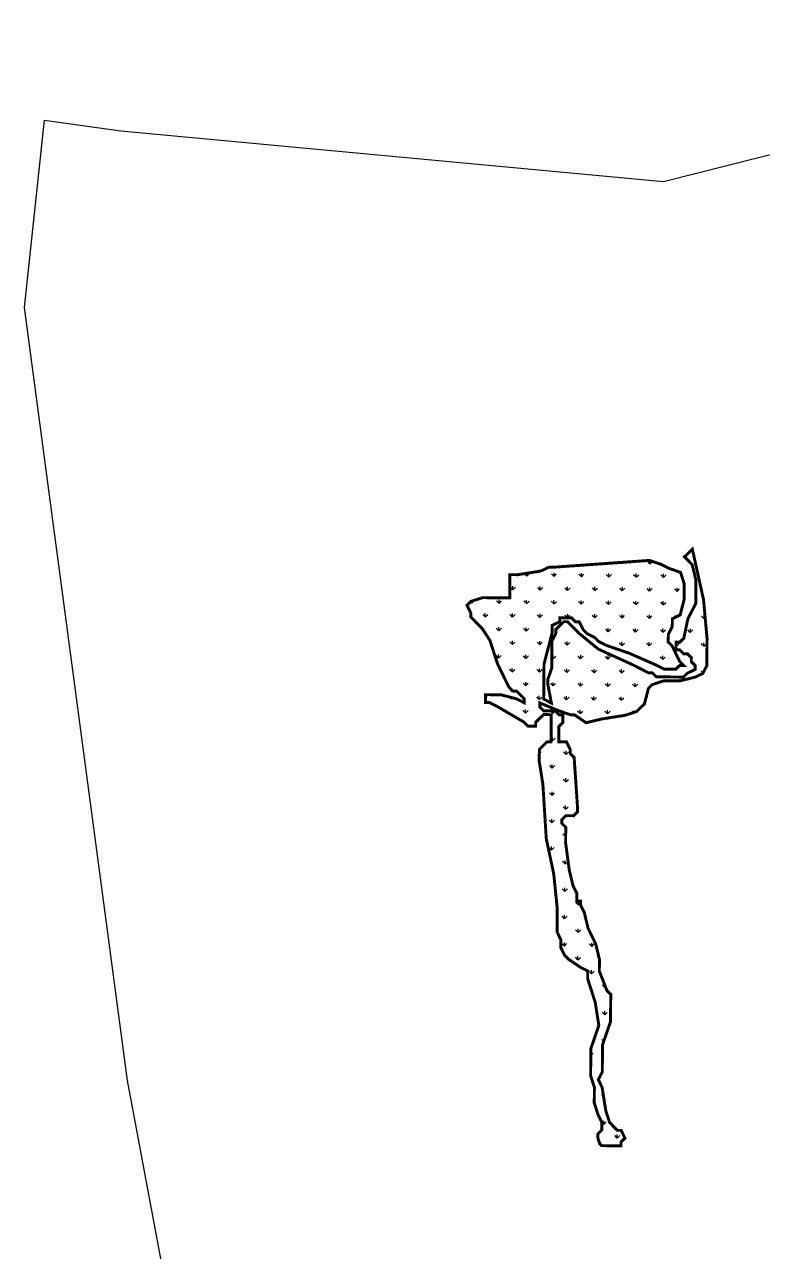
# Model space of a CAD drawing. Header units: metres. Extents: x 293535 to 295436, y 1981150 to 1983687.
# Drawn here: x 293535 to 294298, y 1982419 to 1983687 of the extents above; entities that cross this region are included whole.
import ezdxf

# ---------------------------------------------------------------- set-up
doc = ezdxf.new("R2010")
doc.units = ezdxf.units.M
doc.header["$MEASUREMENT"] = 0
doc.layers.add('MANGROOVES', color=112, linetype='Continuous')

msp = doc.modelspace()

# ---------------------------------------------------------------- hatches: boundary and pattern name
at = {"layer": 'MANGROOVES', "linetype": 'Continuous', "lineweight": -2}
h = msp.add_hatch(dxfattribs=at)
h.set_pattern_fill('GRASS', color=256, scale=20, angle=-0.5246019580159257)
h.set_pattern_definition([(89.47539804198408, (0, 0), (-14.01205880690621, 14.27102686497183), [3.749999999999998, -24.53427125999998]), (44.47539804198407, (0, 0), (-14.01205881060284, 14.27102686873678), [3.749999999999998, -16.24999999999998]), (134.4753980419841, (0, 0), (-14.27102686873678, -14.01205881060284), [3.749999999999998, -16.24999999999998])])
h.paths.add_polyline_path([(294217.2949555814, 1983108.374387264), (294213.3972267807, 1983120.436601877), (294201.4103327394, 1983124.555199385), (294193.43127653, 1983128.637099743), (294181.4443824589, 1983132.75569725), (294081.1741945744, 1983125.656116009), (294077.1662731767, 1983125.692813635), (294069.1138944328, 1983121.757701397), (294045.0299136937, 1983117.969379425), (294037.0141544342, 1983118.042773962), (294036.7939362228, 1983093.991738558), (294008.7389041185, 1983094.248618603), (293996.6785204709, 1983090.350204945), (293992.6339795887, 1983086.378396034), (293996.5684113801, 1983078.324687243), (293996.5317083597, 1983074.316181183), (294000.5029267073, 1983070.270977736), (294008.4452798665, 1983062.180571318), (294016.350846529, 1983050.081660032), (294020.2486588061, 1983038.019444704), (294024.1463876069, 1983025.957230091), (294032.0153346658, 1983009.849811554), (294035.9497665167, 1983001.796102762), (294039.9209848344, 1982997.750899315), (294043.928822726, 1982997.714202404), (294051.8711751401, 1982989.62371254), (294051.8344721198, 1982985.615206718), (294043.8554159105, 1982989.697107077), (294027.860683918, 1982993.852401495), (294011.8291654587, 1982993.999190807), (294011.755759418, 1982985.982178926), (294015.7635972798, 1982985.945482016), (294023.7426534891, 1982981.863581657), (294051.6509569585, 1982965.572677135), (294055.6220918, 1982961.527474403), (294063.6378509998, 1982961.454079866), (294063.67455405, 1982965.462585688), (294067.719178468, 1982969.434393644), (294071.7637193501, 1982973.406202793), (294079.7794786096, 1982973.332808256), (294079.5225574076, 1982945.273267031), (294075.5146360099, 1982945.309964657), (294067.4255542159, 1982937.366346598), (294067.3154451251, 1982925.340828896), (294071.1030648053, 1982901.253096581), (294074.5970602036, 1982845.097317219), (294082.2824921906, 1982808.947369337), (294085.9600862563, 1982772.834118843), (294085.7398680747, 1982748.783083439), (294089.6742998958, 1982740.729374647), (294089.6008938551, 1982732.712363005), (294093.5353256464, 1982724.658654213), (294097.5065440238, 1982720.613450766), (294109.4567342699, 1982712.486263514), (294117.4357904792, 1982708.404363155), (294117.3623844087, 1982700.387351513), (294125.1579254866, 1982676.262921572), (294128.9455451369, 1982652.175189257), (294124.8275981843, 1982640.186368465), (294120.7095677257, 1982628.197548389), (294120.4526464939, 1982600.138006926), (294124.350458771, 1982588.075791836), (294124.2036466599, 1982572.041768074), (294128.1013754308, 1982559.979553461), (294132.0358072221, 1982551.925844669), (294131.9624011517, 1982543.908833027), (294127.9178602695, 1982539.937024117), (294127.8811572194, 1982535.928518057), (294129.8300216198, 1982529.89741087), (294131.8155890405, 1982527.874809504), (294151.8549454212, 1982527.69132328), (294151.8916484416, 1982531.699829102), (294155.9362728298, 1982535.671637297), (294152.0017575324, 1982543.725346804), (294147.9939196408, 1982543.762043715), (294140.0515664518, 1982551.852450132), (294136.1538376808, 1982563.914664984), (294132.3661344945, 1982588.002398014), (294128.4317027032, 1982596.056106567), (294132.5129466355, 1982604.036421537), (294132.7698678374, 1982632.095962763), (294141.0058452785, 1982656.07360363), (294141.2627664804, 1982684.133145094), (294137.2916316688, 1982688.178347826), (294129.4593876004, 1982708.294271708), (294129.5694974661, 1982720.319873095), (294125.7084717155, 1982736.390593529), (294121.773956418, 1982744.444302797), (294117.8395245969, 1982752.498011589), (294113.9784153402, 1982768.568732738), (294110.0439835489, 1982776.62244153), (294110.0806865692, 1982780.63094759), (294106.0728486776, 1982780.667644501), (294106.1462547481, 1982788.684656143), (294102.2117394507, 1982796.738365889), (294098.3507137299, 1982812.809086323), (294094.5997135639, 1982840.905325413), (294094.7465256751, 1982856.939348698), (294090.7753908634, 1982860.984551668), (294090.8120938838, 1982864.993057489), (294094.8566347957, 1982868.9648664), (294102.8723940253, 1982868.891471863), (294106.9170184135, 1982872.863280058), (294106.9537214339, 1982876.871785879), (294103.4229394794, 1982929.019060373), (294099.4518046975, 1982933.064263344), (294099.4885077178, 1982937.072769165), (294095.5539923906, 1982945.126478672), (294087.5383166373, 1982945.199872494), (294087.6851287484, 1982961.233896017), (294091.7296696901, 1982965.205704927), (294091.8030757308, 1982973.222716808), (294087.7952378392, 1982973.259413719), (294083.8240195215, 1982977.304617167), (294071.8004224002, 1982977.414708614), (294067.8292875588, 1982981.459911585), (294067.8659906089, 1982985.468417406), (294087.8319408894, 1982977.26791954), (294099.8188349903, 1982973.149322271), (294103.8266728222, 1982973.11262536), (294115.7768639028, 1982964.985521793), (294131.8450854123, 1982968.847238541), (294155.9289826751, 1982972.635561466), (294167.9893663526, 1982976.533975124), (294176.0784481168, 1982984.477593184), (294180.2331824005, 1983000.475002527), (294184.2777232826, 1983004.446811676), (294196.3380234241, 1983008.345225811), (294212.3695418835, 1983008.198436737), (294228.4376799464, 1983012.0601542), (294236.4901422262, 1983015.995265484), (294240.5714696646, 1983023.975579739), (294240.8283908963, 1983052.035120964), (294237.1874998212, 1983092.156877518), (294225.6410421133, 1983144.377546072), (294217.5518768132, 1983136.433928728), (294225.4942300022, 1983128.34352231), (294229.355255723, 1983112.272801638), (294229.1350375414, 1983088.221766472), (294220.9725496769, 1983072.261136532), (294216.7811131477, 1983052.255304813), (294212.736572206, 1983048.283495903), (294208.7286508679, 1983048.320193529), (294208.6552448273, 1983040.303181648), (294212.6631661654, 1983040.266484022), (294216.6343010068, 1983036.22128129), (294220.6422223747, 1983036.184583664), (294224.6133572459, 1983032.139380693), (294224.5766541958, 1983028.130874872), (294228.5477890372, 1983024.08567214), (294228.5110860169, 1983020.07716608), (294220.4587072134, 1983016.142054081), (294216.4140828252, 1983012.170245647), (294188.3590507209, 1983012.427125454), (294184.3878323734, 1983016.472329378), (294180.3799945116, 1983016.509026289), (294164.421882093, 1983024.672827244), (294128.4979028702, 1983041.037125349), (294108.6053586304, 1983057.254634857), (294104.6341402829, 1983061.299838543), (294100.663005501, 1983065.345041513), (294096.6917871237, 1983069.390244961), (294092.6839492619, 1983069.426941872), (294088.63940835, 1983065.455132961), (294084.594783932, 1983061.483324528), (294084.5580809116, 1983057.474818707), (294080.4768369794, 1983049.494503975), (294080.2199157774, 1983021.434962511), (294076.1018852592, 1983009.446142435), (294076.0651822388, 1983005.437636614), (294079.8895877302, 1982985.358325958), (294071.910531491, 1982989.440226316), (294072.2408595383, 1983025.516863108), (294080.5502430499, 1983057.511515617), (294080.6236491203, 1983065.528527498), (294088.6761113703, 1983069.463638783), (294088.7128144205, 1983073.472144604), (294100.7364115715, 1983073.362053156), (294104.7075463533, 1983069.316850424), (294108.7154677212, 1983069.280152559), (294112.6498995423, 1983061.226443768), (294116.6210343838, 1983057.181241035), (294124.6000906229, 1983053.099340677), (294128.5713089406, 1983049.05413723), (294136.5502816439, 1983044.972237349), (294148.5372592211, 1983040.853639126), (294160.524153322, 1983036.735041857), (294188.4691598117, 1983024.452643394), (294196.4481325448, 1983020.370743513), (294208.471729666, 1983020.260652065), (294212.5163540244, 1983024.232460499), (294216.524191916, 1983024.195763588), (294212.5530570447, 1983028.24096632), (294208.6185417771, 1983036.294675827), (294204.6841099858, 1983044.34838438), (294200.7129751146, 1983048.393587351), (294200.7863811851, 1983056.410598993), (294204.8676251471, 1983064.390913963), (294204.9410312176, 1983072.407925606), (294212.9934934378, 1983076.343037128), (294217.1481434405, 1983092.340363741)])

# ---------------------------------------------------------------- linework, layer by layer
at = {"color": 3, "flags": 128}
msp.add_lwpolyline([(293778.2585125889, 1981866.590081543), (293641.6250615483, 1982595.296988098), (293535.167662823, 1983394.08172439), (293555.9621352105, 1983587.629885582), (293634.7189909969, 1983576.798999902), (294195.782856163, 1983524.428754441), (294395.1521279837, 1983574.661553479), (294549.3730965932, 1983686.588208949)], dxfattribs=at)
at = {"layer": 'MANGROOVES', "linetype": 'Continuous', "lineweight": -2, "const_width": 3.025, "flags": 128}
msp.add_lwpolyline([(294069.1138944328, 1983121.757701397), (294045.0299136937, 1983117.969379425), (294037.0141544342, 1983118.042773962), (294036.7939362228, 1983093.991738558), (294008.7389041185, 1983094.248618603), (293996.6785204709, 1983090.350204945), (293992.6339795887, 1983086.378396034), (293996.5684113801, 1983078.324687243), (293996.5317083597, 1983074.316181183), (294000.5029267073, 1983070.270977736), (294008.4452798665, 1983062.180571318), (294016.350846529, 1983050.081660032), (294020.2486588061, 1983038.019444704), (294024.1463876069, 1983025.957230091), (294032.0153346658, 1983009.849811554), (294035.9497665167, 1983001.796102762), (294039.9209848344, 1982997.750899315), (294043.928822726, 1982997.714202404), (294051.8711751401, 1982989.62371254), (294051.8344721198, 1982985.615206718), (294043.8554159105, 1982989.697107077), (294027.860683918, 1982993.852401495), (294011.8291654587, 1982993.999190807), (294011.755759418, 1982985.982178926), (294015.7635972798, 1982985.945482016), (294023.7426534891, 1982981.863581657), (294051.6509569585, 1982965.572677135), (294055.6220918, 1982961.527474403), (294063.6378509998, 1982961.454079866), (294063.67455405, 1982965.462585688), (294067.719178468, 1982969.434393644), (294071.7637193501, 1982973.406202793), (294079.7794786096, 1982973.332808256), (294079.5225574076, 1982945.273267031), (294075.5146360099, 1982945.309964657), (294067.4255542159, 1982937.366346598), (294067.3154451251, 1982925.340828896), (294071.1030648053, 1982901.253096581), (294074.5970602036, 1982845.097317219), (294082.2824921906, 1982808.947369337), (294085.9600862563, 1982772.834118843), (294085.7398680747, 1982748.783083439), (294089.6742998958, 1982740.729374647), (294089.6008938551, 1982732.712363005), (294093.5353256464, 1982724.658654213), (294097.5065440238, 1982720.613450766), (294109.4567342699, 1982712.486263514), (294117.4357904792, 1982708.404363155), (294117.3623844087, 1982700.387351513), (294125.1579254866, 1982676.262921572), (294128.9455451369, 1982652.175189257), (294124.8275981843, 1982640.186368465), (294120.7095677257, 1982628.197548389), (294120.4526464939, 1982600.138006926), (294124.350458771, 1982588.075791836), (294124.2036466599, 1982572.041768074), (294128.1013754308, 1982559.979553461), (294132.0358072221, 1982551.925844669), (294131.9624011517, 1982543.908833027), (294127.9178602695, 1982539.937024117), (294127.8811572194, 1982535.928518057), (294129.8300216198, 1982529.89741087), (294131.8155890405, 1982527.874809504), (294151.8549454212, 1982527.69132328), (294151.8916484416, 1982531.699829102), (294155.9362728298, 1982535.671637297), (294152.0017575324, 1982543.725346804), (294147.9939196408, 1982543.762043715), (294140.0515664518, 1982551.852450132), (294136.1538376808, 1982563.914664984), (294132.3661344945, 1982588.002398014), (294128.4317027032, 1982596.056106567), (294132.5129466355, 1982604.036421537), (294132.7698678374, 1982632.095962763), (294141.0058452785, 1982656.07360363), (294141.2627664804, 1982684.133145094), (294137.2916316688, 1982688.178347826), (294129.4593876004, 1982708.294271708), (294129.5694974661, 1982720.319873095), (294125.7084717155, 1982736.390593529), (294121.773956418, 1982744.444302797), (294117.8395245969, 1982752.498011589), (294113.9784153402, 1982768.568732738), (294110.0439835489, 1982776.62244153), (294110.0806865692, 1982780.63094759), (294106.0728486776, 1982780.667644501), (294106.1462547481, 1982788.684656143), (294102.2117394507, 1982796.738365889), (294098.3507137299, 1982812.809086323), (294094.5997135639, 1982840.905325413), (294094.7465256751, 1982856.939348698), (294090.7753908634, 1982860.984551668), (294090.8120938838, 1982864.993057489), (294094.8566347957, 1982868.9648664), (294102.8723940253, 1982868.891471863), (294106.9170184135, 1982872.863280058), (294106.9537214339, 1982876.871785879), (294103.4229394794, 1982929.019060373), (294099.4518046975, 1982933.064263344), (294099.4885077178, 1982937.072769165), (294095.5539923906, 1982945.126478672), (294087.5383166373, 1982945.199872494), (294087.6851287484, 1982961.233896017), (294091.7296696901, 1982965.205704927), (294091.8030757308, 1982973.222716808), (294087.7952378392, 1982973.259413719), (294083.8240195215, 1982977.304617167), (294071.8004224002, 1982977.414708614), (294067.8292875588, 1982981.459911585), (294067.8659906089, 1982985.468417406), (294087.8319408894, 1982977.26791954), (294099.8188349903, 1982973.149322271), (294103.8266728222, 1982973.11262536), (294115.7768639028, 1982964.985521793), (294131.8450854123, 1982968.847238541), (294155.9289826751, 1982972.635561466), (294167.9893663526, 1982976.533975124), (294176.0784481168, 1982984.477593184), (294180.2331824005, 1983000.475002527), (294184.2777232826, 1983004.446811676), (294196.3380234241, 1983008.345225811), (294212.3695418835, 1983008.198436737), (294228.4376799464, 1983012.0601542), (294236.4901422262, 1983015.995265484), (294240.5714696646, 1983023.975579739), (294240.8283908963, 1983052.035120964), (294237.1874998212, 1983092.156877518), (294225.6410421133, 1983144.377546072), (294217.5518768132, 1983136.433928728), (294225.4942300022, 1983128.34352231), (294229.355255723, 1983112.272801638), (294229.1350375414, 1983088.221766472), (294220.9725496769, 1983072.261136532), (294216.7811131477, 1983052.255304813), (294212.736572206, 1983048.283495903), (294208.7286508679, 1983048.320193529), (294208.6552448273, 1983040.303181648), (294212.6631661654, 1983040.266484022), (294216.6343010068, 1983036.22128129), (294220.6422223747, 1983036.184583664), (294224.6133572459, 1983032.139380693), (294224.5766541958, 1983028.130874872), (294228.5477890372, 1983024.08567214), (294228.5110860169, 1983020.07716608), (294220.4587072134, 1983016.142054081), (294216.4140828252, 1983012.170245647), (294188.3590507209, 1983012.427125454), (294184.3878323734, 1983016.472329378), (294180.3799945116, 1983016.509026289), (294164.421882093, 1983024.672827244), (294128.4979028702, 1983041.037125349), (294108.6053586304, 1983057.254634857), (294104.6341402829, 1983061.299838543), (294100.663005501, 1983065.345041513), (294096.6917871237, 1983069.390244961), (294092.6839492619, 1983069.426941872), (294088.63940835, 1983065.455132961), (294084.594783932, 1983061.483324528), (294084.5580809116, 1983057.474818707), (294080.4768369794, 1983049.494503975), (294080.2199157774, 1983021.434962511), (294076.1018852592, 1983009.446142435), (294076.0651822388, 1983005.437636614), (294079.8895877302, 1982985.358325958), (294071.910531491, 1982989.440226316), (294072.2408595383, 1983025.516863108), (294080.5502430499, 1983057.511515617), (294080.6236491203, 1983065.528527498), (294088.6761113703, 1983069.463638783), (294088.7128144205, 1983073.472144604), (294100.7364115715, 1983073.362053156), (294104.7075463533, 1983069.316850424), (294108.7154677212, 1983069.280152559), (294112.6498995423, 1983061.226443768), (294116.6210343838, 1983057.181241035), (294124.6000906229, 1983053.099340677), (294128.5713089406, 1983049.05413723), (294136.5502816439, 1983044.972237349), (294148.5372592211, 1983040.853639126), (294160.524153322, 1983036.735041857), (294188.4691598117, 1983024.452643394), (294196.4481325448, 1983020.370743513), (294208.471729666, 1983020.260652065), (294212.5163540244, 1983024.232460499), (294216.524191916, 1983024.195763588), (294212.5530570447, 1983028.24096632), (294208.6185417771, 1983036.294675827), (294204.6841099858, 1983044.34838438), (294200.7129751146, 1983048.393587351), (294200.7863811851, 1983056.410598993), (294204.8676251471, 1983064.390913963), (294204.9410312176, 1983072.407925606), (294212.9934934378, 1983076.343037128), (294217.1481434405, 1983092.340363741), (294217.2949555814, 1983108.374387264), (294213.3972267807, 1983120.436601877), (294201.4103327394, 1983124.555199385), (294193.43127653, 1983128.637099743), (294181.4443824589, 1983132.75569725), (294081.1741945744, 1983125.656116009), (294077.1662731767, 1983125.692813635)], dxfattribs=at)
at = {"layer": 'MANGROOVES', "const_width": 3.025, "flags": 128}
msp.add_lwpolyline([(294069.1138944328, 1983121.757701397), (294077.1662731767, 1983125.692813635)], dxfattribs=at)

doc.saveas('drawing.dxf')
